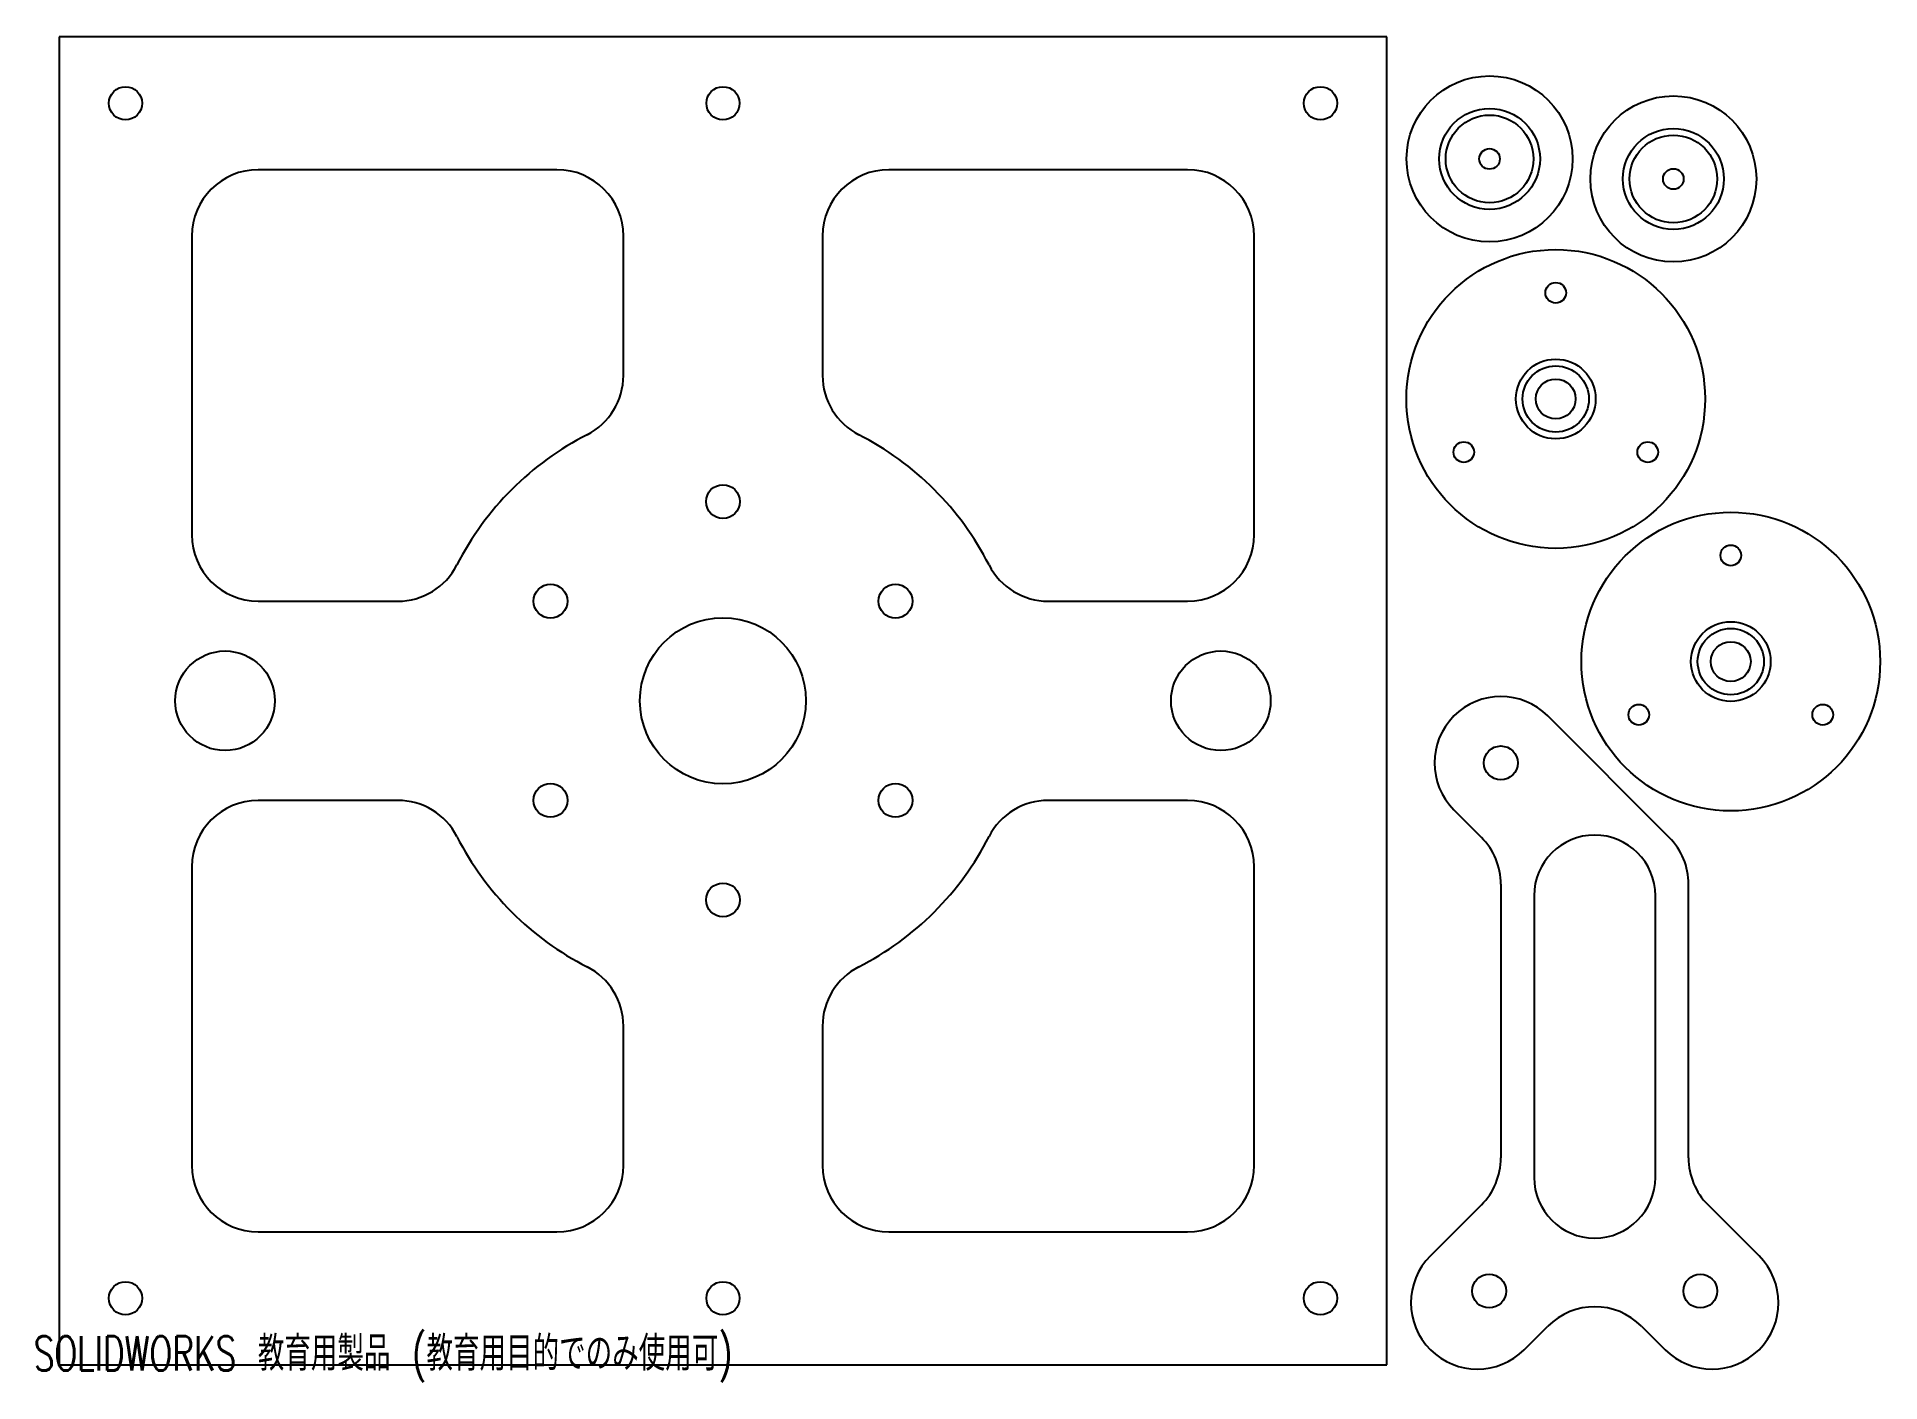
# Model space of a CAD drawing. Header units: millimetres. Extents: x 0 to 278, y 0 to 202.
import ezdxf

# ---------------------------------------------------------------- set-up
doc = ezdxf.new("R2010")
doc.units = ezdxf.units.MM
doc.styles.add('SLDTEXTSTYLE0', font='TXT', dxfattribs={"width": 0.7, "bigfont": 'bigfont'})

msp = doc.modelspace()

# ---------------------------------------------------------------- linework, layer by layer
at = {"color": 7, "linetype": 'Continuous', "lineweight": 25}
for p, q in [((3.82, 202.4), (3.82, 2.4)), ((203.82, 202.4), (3.82, 202.4)), ((203.82, 2.4), (203.82, 202.4)), ((78.82, 182.4), (33.82, 182.4)), ((173.82, 182.4), (128.82, 182.4)), ((23.82, 172.4), (23.82, 127.4)), ((88.82, 151.39), (88.82, 172.4)), ((118.82, 172.4), (118.82, 151.39)), ((183.82, 127.4), (183.82, 172.4)), ((33.82, 117.4), (54.83, 117.4)), ((152.81, 117.4), (173.82, 117.4)), ((246.35, 81.83), (228.07, 100.11)), ((54.83, 87.4), (33.82, 87.4)), ((173.82, 87.4), (152.81, 87.4)), ((213.93, 85.97), (218.07, 81.83)), ((23.82, 77.4), (23.82, 32.4)), ((183.82, 32.4), (183.82, 77.4)), ((221, 74.76), (221, 33.54)), ((226, 73.04), (226, 30.61)), ((244.28, 30.61), (244.28, 73.04)), ((249.28, 33.54), (249.28, 74.76)), ((88.82, 32.4), (88.82, 53.41)), ((118.82, 53.41), (118.82, 32.4)), ((218.07, 26.47), (210.39, 18.79)), ((259.89, 18.79), (252.21, 26.47)), ((33.82, 22.4), (78.82, 22.4)), ((128.82, 22.4), (173.82, 22.4)), ((224.53, 4.65), (228.07, 8.19)), ((242.21, 8.19), (245.75, 4.65)), ((3.82, 2.4), (203.82, 2.4))]:
    msp.add_line(p, q, dxfattribs=at)
for centre, radius in [((13.82, 192.4), 2.5), ((103.82, 192.4), 2.5), ((193.82, 192.4), 2.5), ((219.3, 184.02), 12.5), ((219.3, 184.02), 7.6), ((246.99, 181), 12.5), ((219.3, 184.02), 6.6), ((246.99, 181), 7.6), ((246.99, 181), 6.6), ((219.3, 184.02), 1.55), ((246.99, 181), 1.55), ((229.27, 147.86), 22.5), ((229.27, 163.86), 1.55), ((229.27, 147.86), 6), ((229.27, 147.86), 4.99), ((229.27, 147.86), 3), ((215.42, 139.86), 1.55), ((243.13, 139.86), 1.55), ((103.82, 132.4), 2.55), ((255.64, 108.3), 22.5), ((255.64, 124.3), 1.55), ((77.84, 117.4), 2.55), ((129.8, 117.4), 2.55), ((103.82, 102.4), 12.5), ((255.64, 108.3), 6), ((255.64, 108.3), 4.99), ((255.64, 108.3), 3), ((28.82, 102.4), 7.5), ((178.82, 102.4), 7.5), ((241.78, 100.3), 1.55), ((269.49, 100.3), 1.55), ((221, 93.04), 2.55), ((77.84, 87.4), 2.55), ((129.8, 87.4), 2.55), ((103.82, 72.4), 2.55), ((13.82, 12.4), 2.5), ((103.82, 12.4), 2.5), ((193.82, 12.4), 2.5), ((219.23, 13.49), 2.55), ((251.05, 13.49), 2.55)]:
    msp.add_circle(centre, radius, dxfattribs=at)
for centre, radius, start, end in [((33.82, 172.4), 10, 90, 180), ((78.82, 172.4), 10, 0, 90), ((128.82, 172.4), 10, 90, 180), ((173.82, 172.4), 10, 0, 90), ((78.82, 151.39), 10, 297.0357, 0), ((128.82, 151.39), 10, 180, 242.9643), ((103.82, 102.4), 45, 117.0357, 152.9643), ((103.82, 102.4), 45, 27.0357, 62.9643), ((33.82, 127.4), 10, 180, 270), ((173.82, 127.4), 10, 270, 0), ((54.83, 127.4), 10, 270, 332.9643), ((152.81, 127.4), 10, 207.0357, 270), ((221, 93.04), 10, 45, 135), ((221, 93.04), 10, 135, 225), ((33.82, 77.4), 10, 90, 180), ((54.83, 77.4), 10, 27.0357, 90), ((152.81, 77.4), 10, 90, 152.9643), ((173.82, 77.4), 10, 0, 90), ((103.82, 102.4), 45, 207.0357, 242.9643), ((103.82, 102.4), 45, 297.0357, 332.9643), ((211, 74.76), 10, 0, 45), ((235.14, 73.04), 9.14, 0, 180), ((239.28, 74.76), 10, 0, 45), ((78.82, 53.41), 10, 0, 62.9643), ((128.82, 53.41), 10, 117.0357, 180), ((211, 33.54), 10, 315, 0), ((259.28, 33.54), 10, 180, 225), ((33.82, 32.4), 10, 180, 270), ((78.82, 32.4), 10, 270, 0), ((128.82, 32.4), 10, 180, 270), ((173.82, 32.4), 10, 270, 0), ((235.14, 30.61), 9.14, 180, 0), ((217.46, 11.72), 10, 135, 225), ((252.82, 11.72), 10, 315, 45), ((235.14, 1.12), 10, 45, 135), ((217.46, 11.72), 10, 225, 315), ((252.82, 11.72), 10, 225, 315)]:
    msp.add_arc(centre, radius, start, end, dxfattribs=at)

# ---------------------------------------------------------------- texts
at = {"color": 7, "linetype": 'Continuous', "insert": (0, 6.69), "char_height": 5.19, "attachment_point": 1, "style": 'SLDTEXTSTYLE0'}
msp.add_mtext('SOLIDWORKS 教育用製品 (教育用目的でのみ使用可)', dxfattribs=at)

doc.saveas('drawing.dxf')
